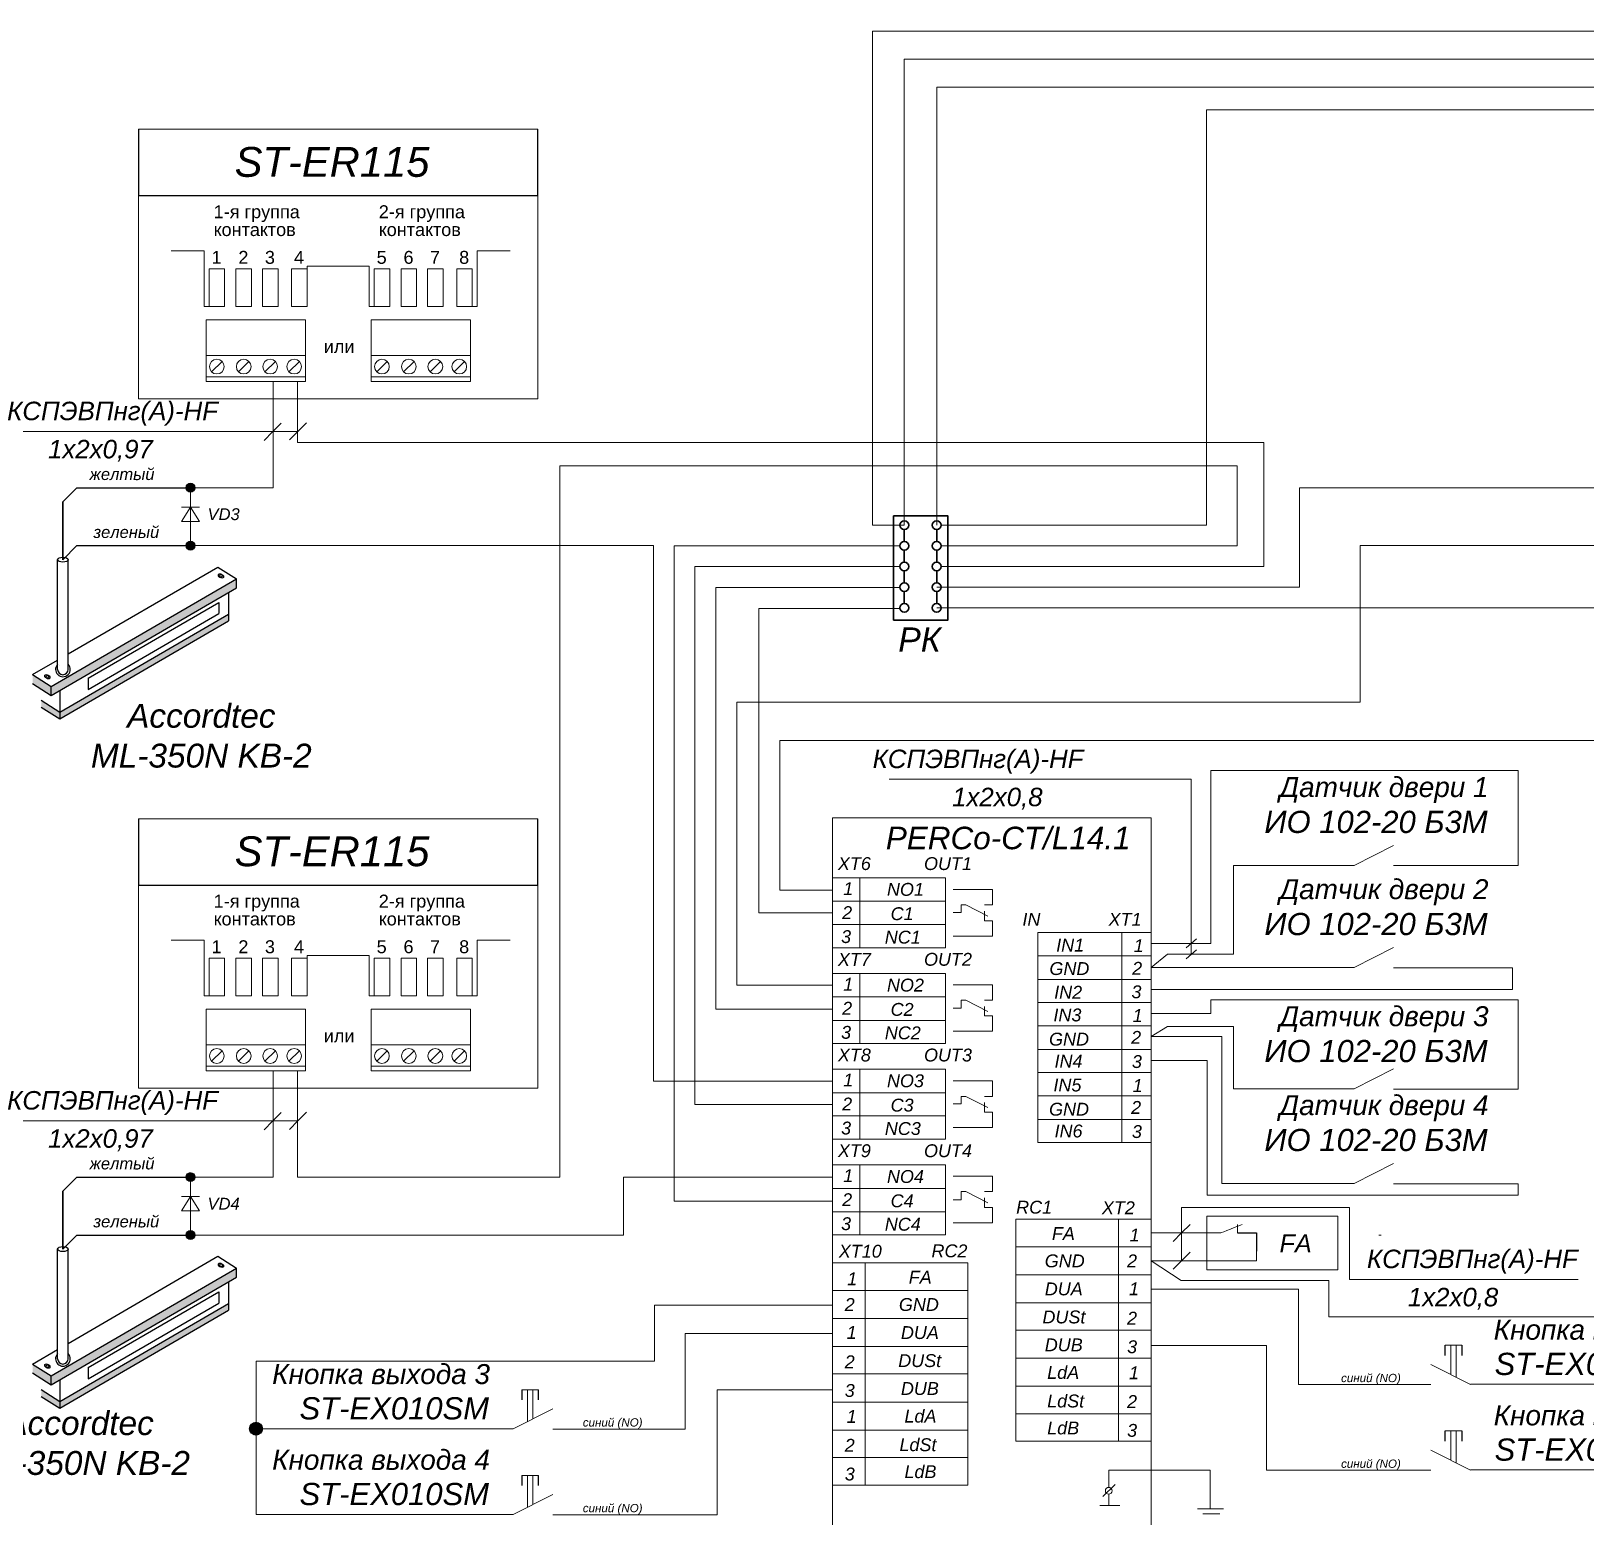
# Model space of a CAD drawing. Header units: millimetres. Extents: x -197802 to 287448, y -91833 to 122858.
# Drawn here: x -43928 to -19259, y 97389 to 120971 of the extents above; entities that cross this region are included whole.
import ezdxf

# ---------------------------------------------------------------- set-up
doc = ezdxf.new("R2010")
doc.units = ezdxf.units.MM
doc.layers.add('СКУД', color=7, linetype='Continuous')
doc.layers.add('Слой 1', color=7, linetype='Continuous')
doc.styles.add('79', font='ariali.ttf', dxfattribs={"height": 1})
doc.styles.get("Standard").update_dxf_attribs({"font": 'arial.ttf'})

msp = doc.modelspace()

# ---------------------------------------------------------------- hatches: boundary and pattern name
at = {"layer": 'СКУД', "lineweight": 18, "true_color": 0x000000}
h = msp.add_hatch(dxfattribs=at)
h.set_pattern_fill('ANGLE', color=18, scale=0.64, angle=-90)
h.set_pattern_definition([(270, (-12541.211, 120491.7003), (4.4704, -8e-16), [3.2512, -1.2192]), (360, (-12541.211, 120491.7003), (1e-15, 4.4704), [3.2512, -1.2192])])
h.paths.add_polyline_path([(-41399, 113654), (-41399, 113724), (-41399, 113794, 0.999967)])
h.paths.add_polyline_path([(-41330, 113724, 0.414214), (-41399, 113794), (-41399, 113724)])
h.paths.add_polyline_path([(-41330, 113724), (-41399, 113724), (-41399, 113654, 0.414233)])
h = msp.add_hatch(dxfattribs=at)
h.set_pattern_fill('ANGLE', color=18, scale=0.64, angle=-90)
h.set_pattern_definition([(270, (-12541.211, 119571.596), (4.4704, -8e-16), [3.2512, -1.2192]), (360, (-12541.211, 119571.596), (1e-15, 4.4704), [3.2512, -1.2192])])
h.paths.add_polyline_path([(-41399, 112734), (-41399, 112804), (-41399, 112874, 0.999967)])
h.paths.add_polyline_path([(-41330, 112804, 0.414214), (-41399, 112874), (-41399, 112804)])
h.paths.add_polyline_path([(-41330, 112804), (-41399, 112804), (-41399, 112734, 0.414233)])
at = {"layer": 'СКУД', "true_color": 0x636466}
h = msp.add_hatch(dxfattribs=at)
h.set_pattern_fill('ANGLE', color=251, scale=0.9216)
h.set_pattern_definition([(0, (-85476.319, 148946.9317), (0, 6.437376), [4.681728, -1.755648]), (90, (-85476.319, 148946.9317), (-6.437376, 4e-16), [4.681728, -1.755648])])
h.paths.add_polyline_path([(-43608, 110428), (-43608, 110570), (-43903, 110757), (-43903, 110615)])
h.paths.add_polyline_path([(-43608, 110570), (-43608, 110428), (-40669, 112137), (-40669, 112279)])
h.paths.add_polyline_path([(-43471, 110164), (-43471, 110054), (-40796, 111609), (-40796, 111719)])
h.paths.add_polyline_path([(-43766, 110351), (-43766, 110241), (-43471, 110054), (-43471, 110164)])
at = {"layer": 'СКУД', "lineweight": 18, "true_color": 0x000000}
h = msp.add_hatch(dxfattribs=at)
h.set_pattern_fill('ANGLE', color=18, scale=0.64, angle=-90)
h.set_pattern_definition([(270, (-12541.211, 109550.945), (4.4704, -8e-16), [3.2512, -1.2192]), (360, (-12541.211, 109550.945), (1e-15, 4.4704), [3.2512, -1.2192])])
h.paths.add_polyline_path([(-41399, 102714), (-41399, 102783), (-41399, 102853, 0.999967)])
h.paths.add_polyline_path([(-41330, 102783, 0.414214), (-41399, 102853), (-41399, 102783)])
h.paths.add_polyline_path([(-41330, 102783), (-41399, 102783), (-41399, 102714, 0.414233)])
h = msp.add_hatch(dxfattribs=at)
h.set_pattern_fill('ANGLE', color=18, scale=0.64, angle=-90)
h.set_pattern_definition([(270, (-12541.211, 108630.8407), (4.4704, -8e-16), [3.2512, -1.2192]), (360, (-12541.211, 108630.8407), (1e-15, 4.4704), [3.2512, -1.2192])])
h.paths.add_polyline_path([(-41399, 101793), (-41399, 101863), (-41399, 101933, 0.999967)])
h.paths.add_polyline_path([(-41330, 101863, 0.414214), (-41399, 101933), (-41399, 101863)])
h.paths.add_polyline_path([(-41330, 101863), (-41399, 101863), (-41399, 101793, 0.414233)])
at = {"layer": 'СКУД', "true_color": 0x636466}
h = msp.add_hatch(dxfattribs=at)
h.set_pattern_fill('ANGLE', color=251, scale=0.9216)
h.set_pattern_definition([(0, (-85476.319, 138006.1764), (0, 6.437376), [4.681728, -1.755648]), (90, (-85476.319, 138006.1764), (-6.437376, 4e-16), [4.681728, -1.755648])])
h.paths.add_polyline_path([(-43608, 99488), (-43608, 99629), (-43903, 99816), (-43903, 99674)])
h.paths.add_polyline_path([(-43608, 99629), (-43608, 99488), (-40669, 101196), (-40669, 101338)])
h.paths.add_polyline_path([(-43471, 99223), (-43471, 99113), (-40796, 100668), (-40796, 100778)])
h.paths.add_polyline_path([(-43766, 99410), (-43766, 99300), (-43471, 99113), (-43471, 99223)])
at = {"layer": 'СКУД', "lineweight": 18, "true_color": 0x000000}
h = msp.add_hatch(dxfattribs=at)
h.set_pattern_fill('ANGLE', color=18, scale=0.924)
h.set_pattern_definition([(0, (63010.127, 140452.9165), (0, 6.45414), [4.69392, -1.76022]), (90, (63010.127, 140452.9165), (-6.45414, 4e-16), [4.69392, -1.76022])])
h.paths.add_polyline_path([(-40258, 98789), (-40359, 98789), (-40460, 98789, 0.999967)])
h.paths.add_polyline_path([(-40359, 98890, 0.414214), (-40460, 98789), (-40359, 98789)])
h.paths.add_polyline_path([(-40359, 98890), (-40359, 98789), (-40258, 98789, 0.414233)])

# ---------------------------------------------------------------- linework, layer by layer
at = {"color": 251, "lineweight": 18, "true_color": 0x636466}
for p, q in [((-25439, 106562), (-25603, 106421)), ((-25439, 106388), (-25603, 106247)), ((-21227, 100113), (-21490, 100113)), ((-36142, 99408), (-35879, 99408)), ((-21227, 98753), (-21490, 98753)), ((-36142, 98048), (-35879, 98048))]:
    msp.add_line(p, q, dxfattribs=at)
for points in [[(-25521, 106318), (-25521, 109096), (-26388, 109096)], [(-23516, 107729), (-24849, 107729), (-24849, 106318), (-25898, 106318), (-26156, 106108)], [(-26620, 106667), (-26620, 103332)], [(-26156, 106108), (-23517, 106108)], [(-23516, 104181), (-24849, 104181), (-24849, 105175), (-25898, 105175), (-26156, 105014)], [(-26156, 105014), (-25036, 105014), (-25036, 102680), (-23517, 102680)], [(-25674, 101896), (-25674, 102300), (-23008, 102300), (-23008, 101159)], [(-26156, 101455), (-25682, 101139), (-23335, 101139), (-23335, 100565), (-17010, 100565), (-17010, 99494), (-19711, 99494)], [(-31213, 100751), (-31687, 100749), (-34034, 100749), (-34034, 99860), (-40359, 99860), (-40359, 98789), (-37658, 98789)], [(-19711, 98134), (-17010, 98134), (-17010, 99494)], [(-37658, 97429), (-40359, 97429), (-40359, 98789)]]:
    msp.add_lwpolyline(points, dxfattribs=at)
at = {"layer": 'СКУД', "color": 7}
for p, q in [((-42225, 119412), (-42225, 118359)), ((-35887, 118359), (-35887, 119412)), ((-42225, 118359), (-35887, 118359)), ((-42225, 108471), (-42225, 107418)), ((-35887, 107418), (-35887, 108471)), ((-42225, 107418), (-35887, 107418))]:
    msp.add_line(p, q, dxfattribs=at)
at = {"layer": 'СКУД', "color": 7, "lineweight": 18}
for p, q in [((-42225, 119412), (-35887, 119412)), ((-42225, 118359), (-42225, 115133)), ((-35887, 115133), (-35887, 118359)), ((-41183, 117484), (-41705, 117484)), ((-41183, 116599), (-41183, 117484)), ((-36849, 116599), (-36849, 117484)), ((-36327, 117484), (-36849, 117484)), ((-40857, 117196), (-41104, 117196)), ((-41104, 117196), (-41104, 116599)), ((-40857, 116599), (-40857, 117196)), ((-40431, 117196), (-40678, 117196)), ((-40678, 117196), (-40678, 116599)), ((-40431, 116599), (-40431, 117196)), ((-40010, 117196), (-40258, 117196)), ((-40258, 117196), (-40258, 116599)), ((-40010, 116599), (-40010, 117196)), ((-39548, 117196), (-39795, 117196)), ((-39795, 117196), (-39795, 116599)), ((-39548, 117196), (-39548, 117240)), ((-39548, 117240), (-38564, 117240)), ((-39548, 116599), (-39548, 117196)), ((-38564, 116599), (-38564, 117240)), ((-38237, 117196), (-38484, 117196)), ((-38484, 117196), (-38484, 116599)), ((-38237, 116599), (-38237, 117196)), ((-37811, 117196), (-38058, 117196)), ((-38058, 117196), (-38058, 116599)), ((-37811, 116599), (-37811, 117196)), ((-37391, 117196), (-37638, 117196)), ((-37638, 117196), (-37638, 116599)), ((-37391, 116599), (-37391, 117196)), ((-36928, 117196), (-37175, 117196)), ((-37175, 117196), (-37175, 116599)), ((-36928, 116599), (-36928, 117196)), ((-41183, 116599), (-41104, 116599)), ((-41104, 116599), (-40857, 116599)), ((-40678, 116599), (-40431, 116599)), ((-40258, 116599), (-40010, 116599)), ((-39795, 116599), (-39548, 116599)), ((-38564, 116599), (-38484, 116599)), ((-38484, 116599), (-38237, 116599)), ((-38058, 116599), (-37811, 116599)), ((-37638, 116599), (-37391, 116599)), ((-37175, 116599), (-36928, 116599)), ((-36928, 116599), (-36849, 116599)), ((-41152, 116388), (-41152, 115410)), ((-39576, 116388), (-41152, 116388)), ((-39576, 115410), (-39576, 116388)), ((-38532, 116388), (-38532, 115410)), ((-36956, 116388), (-38532, 116388)), ((-36956, 115410), (-36956, 116388)), ((-41152, 115823), (-39576, 115823)), ((-40898, 115729), (-41064, 115563)), ((-40471, 115729), (-40637, 115563)), ((-40051, 115729), (-40217, 115563)), ((-39671, 115729), (-39837, 115563)), ((-38532, 115823), (-36956, 115823)), ((-38278, 115729), (-38444, 115563)), ((-37851, 115729), (-38017, 115563)), ((-37431, 115729), (-37597, 115563)), ((-37051, 115729), (-37217, 115563)), ((-39576, 115482), (-41152, 115482)), ((-39576, 115410), (-39576, 115482)), ((-36956, 115482), (-38532, 115482)), ((-36956, 115410), (-36956, 115482)), ((-41152, 115410), (-39576, 115410)), ((-38532, 115410), (-36956, 115410)), ((-42225, 115133), (-35887, 115133)), ((-41399, 113413), (-41399, 113724)), ((-41399, 112814), (-41399, 112804)), ((-42225, 108471), (-35887, 108471)), ((-42225, 107418), (-42225, 104192)), ((-35887, 104192), (-35887, 107418)), ((-41183, 106543), (-41705, 106543)), ((-41183, 105658), (-41183, 106543)), ((-36849, 105658), (-36849, 106543)), ((-36327, 106543), (-36849, 106543)), ((-40857, 106255), (-41104, 106255)), ((-41104, 106255), (-41104, 105658)), ((-40857, 105658), (-40857, 106255)), ((-40431, 106255), (-40678, 106255)), ((-40678, 106255), (-40678, 105658)), ((-40431, 105658), (-40431, 106255)), ((-40010, 106255), (-40258, 106255)), ((-40258, 106255), (-40258, 105658)), ((-40010, 105658), (-40010, 106255)), ((-39548, 106255), (-39795, 106255)), ((-39795, 106255), (-39795, 105658)), ((-39548, 106255), (-39548, 106299)), ((-39548, 106299), (-38564, 106299)), ((-39548, 105658), (-39548, 106255)), ((-38564, 105658), (-38564, 106299)), ((-38237, 106255), (-38484, 106255)), ((-38484, 106255), (-38484, 105658)), ((-38237, 105658), (-38237, 106255)), ((-37811, 106255), (-38058, 106255)), ((-38058, 106255), (-38058, 105658)), ((-37811, 105658), (-37811, 106255)), ((-37391, 106255), (-37638, 106255)), ((-37638, 106255), (-37638, 105658)), ((-37391, 105658), (-37391, 106255)), ((-36928, 106255), (-37175, 106255)), ((-37175, 106255), (-37175, 105658)), ((-36928, 105658), (-36928, 106255)), ((-41183, 105658), (-41104, 105658)), ((-41104, 105658), (-40857, 105658)), ((-40678, 105658), (-40431, 105658)), ((-40258, 105658), (-40010, 105658)), ((-39795, 105658), (-39548, 105658)), ((-38564, 105658), (-38484, 105658)), ((-38484, 105658), (-38237, 105658)), ((-38058, 105658), (-37811, 105658)), ((-37638, 105658), (-37391, 105658)), ((-37175, 105658), (-36928, 105658)), ((-36928, 105658), (-36849, 105658)), ((-41152, 105447), (-41152, 104470)), ((-39576, 105447), (-41152, 105447)), ((-39576, 104470), (-39576, 105447)), ((-38532, 105447), (-38532, 104470)), ((-36956, 105447), (-38532, 105447)), ((-36956, 104470), (-36956, 105447)), ((-41152, 104882), (-39576, 104882)), ((-38532, 104882), (-36956, 104882)), ((-40898, 104788), (-41064, 104622)), ((-40471, 104788), (-40637, 104622)), ((-40051, 104788), (-40217, 104622)), ((-39671, 104788), (-39837, 104622)), ((-38278, 104788), (-38444, 104622)), ((-37851, 104788), (-38017, 104622)), ((-37431, 104788), (-37597, 104622)), ((-37051, 104788), (-37217, 104622)), ((-39576, 104542), (-41152, 104542)), ((-41152, 104470), (-39576, 104470)), ((-39576, 104470), (-39576, 104542)), ((-36956, 104542), (-38532, 104542)), ((-38532, 104470), (-36956, 104470)), ((-36956, 104470), (-36956, 104542)), ((-42225, 104192), (-35887, 104192)), ((-41399, 102472), (-41399, 102783)), ((-25924, 101896), (-25423, 101896)), ((-25423, 101896), (-25052, 101897)), ((-41399, 101873), (-41399, 101863)), ((-25752, 101455), (-24484, 101455)), ((-24484, 101476), (-24484, 101609)), ((-24484, 101455), (-24484, 101476))]:
    msp.add_line(p, q, dxfattribs=at)
at = {"layer": 'СКУД', "color": 18, "lineweight": 18, "true_color": 0x000000}
for p, q in [((-39961, 114747), (-40097, 114611)), ((-39557, 114752), (-39693, 114617)), ((-40905, 114617), (-44528, 114617)), ((-40905, 114617), (-43731, 114617)), ((-40905, 114617), (-39693, 114617)), ((-40097, 114611), (-40232, 114475)), ((-39693, 114617), (-39829, 114481)), ((-41399, 112888), (-41399, 112804)), ((-30313, 109096), (-27257, 109096)), ((-30045, 109096), (-26989, 109096)), ((-26388, 109096), (-26989, 109096)), ((-26686, 109096), (-26499, 109096)), ((-40905, 103676), (-44528, 103676)), ((-40905, 103676), (-43731, 103676)), ((-40905, 103676), (-39693, 103676)), ((-40097, 103670), (-40232, 103534)), ((-39961, 103806), (-40097, 103670)), ((-39693, 103676), (-39829, 103540)), ((-39557, 103812), (-39693, 103676)), ((-41399, 101947), (-41399, 101863)), ((-25674, 101896), (-25809, 101760)), ((-25538, 102032), (-25674, 101896)), ((-25674, 101896), (-25674, 101455)), ((-25674, 101455), (-25809, 101320)), ((-25538, 101591), (-25674, 101455)), ((-23008, 101159), (-19380, 101159))]:
    msp.add_line(p, q, dxfattribs=at)
at = {"layer": 'СКУД', "color": 30, "true_color": 0xf8991e}
for p, q in [((-43423, 113501), (-43200, 113724)), ((-43200, 113724), (-41399, 113724)), ((-43423, 102560), (-43200, 102784)), ((-43200, 102784), (-41399, 102784))]:
    msp.add_line(p, q, dxfattribs=at)
at = {"layer": 'СКУД', "color": 1, "lineweight": 18}
for p, q in [((-41976, 113724), (-41642, 113724)), ((-41399, 113724), (-40087, 113724)), ((-29559, 112146), (-28818, 112146)), ((-29559, 111817), (-28818, 111817)), ((-41976, 102783), (-41642, 102783)), ((-41399, 102784), (-40087, 102784)), ((-39674, 102783), (-39531, 102783)), ((-39459, 102783), (-35536, 102783))]:
    msp.add_line(p, q, dxfattribs=at)
at = {"layer": 'СКУД', "color": 3}
for p, q in [((-43423, 112581), (-43200, 112804)), ((-43200, 112804), (-41399, 112804)), ((-43423, 101640), (-43200, 101863)), ((-43200, 101863), (-41399, 101863))]:
    msp.add_line(p, q, dxfattribs=at)
at = {"layer": 'СКУД', "color": 5, "lineweight": 18}
for p, q in [((-41399, 112804), (-40507, 112804)), ((-34860, 112804), (-34824, 112804)), ((-34053, 112804), (-34824, 112804)), ((-22509, 112804), (-22545, 112804)), ((-34529, 102783), (-34529, 101863)), ((-33897, 102783), (-34529, 102783)), ((-31213, 102783), (-33897, 102783)), ((-41399, 101863), (-40507, 101863)), ((-34860, 101863), (-34824, 101863)), ((-34529, 101863), (-34824, 101863)), ((-22509, 101863), (-22545, 101863))]:
    msp.add_line(p, q, dxfattribs=at)
at = {"layer": 'СКУД', "color": 18, "true_color": 0x000000}
for p, q in [((-43507, 110840), (-43507, 112581)), ((-43339, 110840), (-43339, 112581)), ((-43608, 110570), (-40669, 112279)), ((-43339, 111085), (-40964, 112465)), ((-40964, 112465), (-40669, 112279)), ((-40669, 112137), (-40669, 112279)), ((-43608, 110428), (-40669, 112137)), ((-43020, 110699), (-40951, 111902)), ((-40951, 111902), (-40951, 111725)), ((-43471, 110164), (-40796, 111719)), ((-43471, 110054), (-40796, 111609)), ((-43020, 110523), (-40951, 111725)), ((-40796, 111719), (-40796, 111609)), ((-43903, 110757), (-43507, 110987)), ((-43903, 110757), (-43608, 110570)), ((-43903, 110615), (-43608, 110428)), ((-43608, 110428), (-43608, 110570)), ((-43020, 110699), (-43020, 110523)), ((-43766, 110351), (-43471, 110164)), ((-43471, 110508), (-43471, 110164)), ((-43766, 110241), (-43471, 110054)), ((-43471, 110164), (-43471, 110054)), ((-43507, 99899), (-43507, 101640)), ((-43339, 99899), (-43339, 101640)), ((-43339, 100144), (-40964, 101525)), ((-40964, 101525), (-40669, 101338)), ((-43608, 99629), (-40669, 101338)), ((-43608, 99488), (-40669, 101196)), ((-40669, 101196), (-40669, 101338)), ((-43020, 99759), (-40951, 100961)), ((-40951, 100961), (-40951, 100784)), ((-43471, 99223), (-40796, 100778)), ((-43471, 99113), (-40796, 100668)), ((-43020, 99582), (-40951, 100784)), ((-40796, 100778), (-40796, 100668)), ((-43903, 99816), (-43507, 100047)), ((-43903, 99816), (-43608, 99629)), ((-43903, 99674), (-43608, 99488)), ((-43020, 99759), (-43020, 99582)), ((-43608, 99488), (-43608, 99629)), ((-43471, 99567), (-43471, 99223)), ((-43766, 99410), (-43471, 99223)), ((-43766, 99300), (-43471, 99113)), ((-43471, 99223), (-43471, 99113))]:
    msp.add_line(p, q, dxfattribs=at)
at = {"layer": 'СКУД', "color": 7, "lineweight": 15}
for p, q in [((-26156, 101896), (-25756, 101896)), ((-25756, 101896), (-25052, 101896))]:
    msp.add_line(p, q, dxfattribs=at)
at = {"layer": 'СКУД', "color": 241, "lineweight": 18, "true_color": 0xf7abae}
for points in [[(-30073, 113130), (-30576, 113130), (-30576, 120971), (-5721, 120971), (-5721, 102782)], [(-30073, 113130), (-30073, 120526), (-7718, 120526), (-7718, 96474), (-19912, 96474), (-19911, 94724)], [(-31213, 102402), (-33723, 102402), (-33723, 112802), (-30142, 112802)], [(-31213, 103935), (-33397, 103935), (-33397, 112474), (-30142, 112474)], [(-31213, 105447), (-33061, 105447), (-33061, 112142), (-30142, 112142)], [(-31213, 106978), (-32380, 106978), (-32380, 111808), (-30142, 111808)]]:
    msp.add_lwpolyline(points, dxfattribs=at)
at = {"layer": 'СКУД', "color": 1, "lineweight": 18}
for points in [[(-19613, 94061), (-19613, 95828), (-7040, 95828), (-7040, 120083), (-29559, 120083), (-29559, 113130)], [(-29489, 113130), (-25276, 113130), (-25276, 119719), (-6384, 119719), (-6384, 102484)], [(-39700, 114443), (-39700, 115410)], [(-39700, 114443), (-24369, 114443), (-24369, 112474), (-29489, 112474)], [(-35536, 102783), (-35536, 104615), (-35536, 114073), (-24790, 114073), (-24790, 112802), (-29489, 112803)], [(-17323, 113724), (-23801, 113724), (-23801, 112146), (-28818, 112146)], [(-17320, 102783), (-17320, 111817), (-28818, 111817)], [(-38946, 102783), (-39700, 102784), (-39700, 104470)], [(-39531, 102783), (-39459, 102783)]]:
    msp.add_lwpolyline(points, dxfattribs=at)
at = {"layer": 'СКУД', "color": 9, "lineweight": 18, "true_color": 0xd19cc7}
for points in [[(-40087, 115410), (-40087, 113724)], [(-40087, 104470), (-40087, 102784)]]:
    msp.add_lwpolyline(points, dxfattribs=at)
at = {"layer": 'СКУД', "color": 18, "lineweight": 30, "true_color": 0x000000}
for points in [[(-43423, 112581), (-43423, 113501)], [(-43423, 101640), (-43423, 102560)]]:
    msp.add_lwpolyline(points, dxfattribs=at)
at = {"layer": 'СКУД', "color": 7, "lineweight": 18}
for points in [[(-41399, 113714), (-41399, 112888)], [(-41399, 113301), (-41399, 113586)], [(-41399, 113413), (-41542, 113189)], [(-41542, 113413), (-41257, 113413)], [(-41257, 113189), (-41399, 113413)], [(-41399, 113301), (-41399, 113015)], [(-41542, 113189), (-41257, 113189)], [(-41399, 102773), (-41399, 101947)], [(-41399, 102360), (-41399, 102646)], [(-41399, 102472), (-41542, 102248)], [(-41542, 102472), (-41257, 102472)], [(-41257, 102248), (-41399, 102472)], [(-41542, 102248), (-41257, 102248)], [(-41399, 102360), (-41399, 102075)], [(-26675, 102114), (-26675, 101678)], [(-28304, 101678), (-26156, 101678)], [(-26675, 101678), (-26675, 101233)], [(-30694, 101421), (-30694, 100985)], [(-26156, 101455), (-25752, 101455)], [(-26675, 101233), (-26675, 100788)], [(-29065, 100985), (-31213, 100985)], [(-30694, 100985), (-30694, 100540)], [(-26675, 100788), (-26675, 100352)], [(-30694, 100540), (-30694, 100095)], [(-26675, 100352), (-26675, 99907)], [(-30694, 100095), (-30694, 99658)], [(-26675, 99907), (-26675, 99462)], [(-30694, 99658), (-30694, 99213)], [(-26675, 99462), (-26675, 99025)], [(-30694, 99213), (-30694, 98768)], [(-26675, 99025), (-26675, 98589)], [(-30694, 98768), (-30694, 98332)], [(-30694, 98332), (-30694, 97895)]]:
    msp.add_lwpolyline(points, dxfattribs=at)
at = {"layer": 'СКУД', "color": 7, "lineweight": 35}
msp.add_lwpolyline([(-30243, 113277), (-29381, 113277), (-29381, 111622), (-30243, 111622)], close=True, dxfattribs=at)
for points in [[(-30073, 113061), (-30073, 112872)], [(-29559, 113061), (-29559, 112872)], [(-30073, 112732), (-30073, 112544)], [(-29559, 112732), (-29559, 112544)], [(-30073, 112404), (-30073, 112215)], [(-29559, 112404), (-29559, 112215)], [(-30073, 112076), (-30073, 111887)], [(-29559, 112076), (-29559, 111887)]]:
    msp.add_lwpolyline(points, dxfattribs=at)
at = {"layer": 'СКУД', "color": 5, "lineweight": 18, "true_color": 0x0000ff}
for points in [[(-40507, 112804), (-34824, 112804)], [(-31213, 104304), (-34053, 104304), (-34053, 112804)], [(-31213, 105826), (-32728, 105826), (-32728, 110318), (-26156, 110318), (-23472, 110318), (-22840, 110318), (-22840, 112804), (-22545, 112804), (-12352, 112804)], [(-17755, 101863), (-17755, 109712), (-32050, 109712), (-32050, 107337), (-31213, 107337)], [(-40507, 101863), (-34824, 101863)]]:
    msp.add_lwpolyline(points, dxfattribs=at)
at = {"layer": 'СКУД', "color": 18, "true_color": 0x000000}
for points in [[(-40796, 112063), (-40796, 111719)], [(-40796, 101122), (-40796, 100778)]]:
    msp.add_lwpolyline(points, dxfattribs=at)
at = {"layer": 'СКУД', "color": 3, "lineweight": 18}
for points in [[(-26156, 106492), (-25207, 106492), (-25207, 109233), (-20335, 109233), (-20335, 107726), (-21707, 107726)], [(-26156, 105760), (-20422, 105760), (-20422, 106105), (-21707, 106105)], [(-26156, 105378), (-25207, 105378), (-25207, 105596), (-20335, 105596), (-20335, 104179), (-21707, 104179)], [(-26156, 104633), (-25268, 104633), (-25268, 102495), (-20335, 102495), (-20335, 102677), (-21707, 102677)]]:
    msp.add_lwpolyline(points, dxfattribs=at)
at = {"layer": 'СКУД', "color": 18, "lineweight": 18, "true_color": 0x000000}
for points in [[(-22309, 108047), (-22938, 107729)], [(-22938, 107729), (-23516, 107729)], [(-21707, 107726), (-22309, 107726)], [(-22309, 106426), (-22938, 106108)], [(-22938, 106108), (-23517, 106108)], [(-21707, 106105), (-22309, 106105)], [(-22309, 104500), (-22938, 104181)], [(-22938, 104181), (-23516, 104181)], [(-21707, 104179), (-22309, 104179)], [(-22309, 102999), (-22938, 102680)], [(-22938, 102680), (-23517, 102680)], [(-21707, 102677), (-22309, 102677)], [(-21402, 99651), (-21402, 100113)], [(-21315, 99603), (-21315, 100113)], [(-21721, 99810), (-21092, 99491)], [(-21721, 99489), (-22323, 99489)], [(-21092, 99494), (-19711, 99494)], [(-36054, 98898), (-36054, 99408)], [(-35967, 98946), (-35967, 99408)], [(-35648, 99105), (-36277, 98786)], [(-36277, 98789), (-37658, 98789)], [(-35648, 98784), (-35046, 98784)], [(-21402, 98291), (-21402, 98753)], [(-21315, 98243), (-21315, 98753)], [(-21721, 98450), (-21092, 98131)], [(-36054, 97538), (-36054, 98048)], [(-35967, 97586), (-35967, 98048)], [(-21721, 98129), (-22323, 98129)], [(-21092, 98134), (-19711, 98134)], [(-35648, 97745), (-36277, 97427)], [(-36277, 97429), (-37658, 97429)], [(-35648, 97424), (-35046, 97424)]]:
    msp.add_lwpolyline(points, dxfattribs=at)
at = {"layer": 'СКУД', "color": 5, "lineweight": 18}
for points in [[(-26156, 101005), (-23817, 101005), (-23817, 99489), (-22323, 99489)], [(-31213, 100301), (-33552, 100301), (-33552, 98784), (-35046, 98784)], [(-26156, 100111), (-24328, 100111), (-24328, 98129), (-22323, 98129)], [(-31213, 99406), (-33041, 99406), (-33041, 97424), (-35046, 97424)]]:
    msp.add_lwpolyline(points, dxfattribs=at)
at = {"layer": 'СКУД', "color": 18, "lineweight": 25, "true_color": 0x000000}
for points in [[(-21490, 99951), (-21490, 100113)], [(-21227, 100113), (-21227, 99951)], [(-36142, 99408), (-36142, 99246)], [(-35879, 99246), (-35879, 99408)], [(-21490, 98591), (-21490, 98753)], [(-21227, 98753), (-21227, 98591)], [(-36142, 98048), (-36142, 97886)], [(-35879, 97886), (-35879, 98048)]]:
    msp.add_lwpolyline(points, dxfattribs=at)
at = {"layer": 'СКУД', "color": 7, "lineweight": 18}
for centre, radius in [((-40981, 115646), 117), ((-40554, 115646), 117), ((-40134, 115646), 117), ((-39754, 115646), 117), ((-38361, 115646), 117), ((-37934, 115646), 117), ((-37514, 115646), 117), ((-37134, 115646), 117), ((-41399, 113724), 40.5), ((-41399, 113724), 40.5), ((-41399, 112804), 40.5), ((-41399, 112804), 40.5), ((-40981, 104705), 117), ((-40554, 104705), 117), ((-40134, 104705), 117), ((-39754, 104705), 117), ((-38361, 104705), 117), ((-37934, 104705), 117), ((-37514, 104705), 117), ((-37134, 104705), 117), ((-41399, 102783), 40.5), ((-41399, 102783), 40.5), ((-41399, 101863), 40.5), ((-41399, 101863), 40.5)]:
    msp.add_circle(centre, radius, dxfattribs=at)
at = {"layer": 'СКУД', "color": 18, "true_color": 0x000000}
for centre, radius in [((-41399, 113724), 69.7), ((-41399, 112804), 69.7), ((-41399, 102783), 69.7), ((-41399, 101863), 69.7), ((-40359, 98789), 101)]:
    msp.add_circle(centre, radius, dxfattribs=at)
at = {"layer": 'СКУД', "color": 7, "lineweight": 35}
for centre in [(-30073, 113130), (-29559, 113130), (-30073, 112802), (-29559, 112802), (-30073, 112474), (-29559, 112474), (-30073, 112146), (-29559, 112146), (-30073, 111817), (-29559, 111817)]:
    msp.add_circle(centre, 69.7, dxfattribs=at)
at = {"layer": 'СКУД', "color": 18, "true_color": 0x000000}
for centre in [(-43423, 110840), (-43423, 99899)]:
    msp.add_arc(centre, 117, 135.5847, 44.4153, dxfattribs=at)
for centre, major_axis, ratio in [((-43423, 112581), (83.8, 0), 0.470235), ((-40915, 112324), (38, -24), 0.646501), ((-40915, 112324), (-19, 12), 1), ((-43670, 110723), (38, -24), 0.646501), ((-43670, 110723), (-19, 12), 1), ((-43423, 101640), (83.8, 0), 0.470235), ((-40915, 101383), (38, -24), 0.646501), ((-40915, 101383), (-19, 12), 1), ((-43670, 99782), (38, -24), 0.646501), ((-43670, 99782), (-19, 12), 1)]:
    msp.add_ellipse(centre, major_axis=major_axis, ratio=ratio, dxfattribs=at)
for centre, start_param, end_param in [((-43423, 110840), 3.141593, 6.283185), ((-43423, 110840), 8.473177, 8.485722), ((-43423, 99899), 8.473177, 8.485722), ((-43423, 99899), 3.141593, 6.283185)]:
    msp.add_ellipse(centre, major_axis=(83.8, 0), ratio=1, start_param=start_param, end_param=end_param, dxfattribs=at)
at = {"layer": 'СКУД', "color": 7, "lineweight": 25}
for points in [[(-24788, 101897), (-24788, 101897), (-24484, 101897), (-24484, 101897)], [(-24484, 101897), (-24484, 101847), (-24484, 101691), (-24484, 101609)]]:
    msp.add_open_spline(points, degree=3, dxfattribs=at)
at = {"layer": 'Слой 1', "color": 7, "lineweight": 9}
for p, q in [((-31213, 108484), (-31213, 95105)), ((-26156, 108484), (-31213, 108484)), ((-26156, 95105), (-26156, 108484)), ((-29420, 107533), (-31213, 107533)), ((-30778, 107533), (-30778, 107160)), ((-29420, 107160), (-29420, 107533)), ((-28674, 107346), (-29298, 107346)), ((-28674, 107102), (-28674, 107346)), ((-31213, 107160), (-29420, 107160)), ((-30778, 107160), (-30778, 106794)), ((-29420, 106794), (-29420, 107160)), ((-29169, 107102), (-29169, 106981)), ((-29097, 107102), (-29169, 107102)), ((-29097, 107102), (-29169, 107102)), ((-28746, 106923), (-29097, 107102)), ((-28803, 107102), (-28674, 107102)), ((-28803, 107102), (-28674, 107102)), ((-29169, 106981), (-29298, 106981)), ((-28803, 106851), (-28803, 107002)), ((-28803, 106851), (-28674, 106851)), ((-28803, 106851), (-28674, 106851)), ((-28674, 106851), (-28674, 106608)), ((-31213, 106794), (-29420, 106794)), ((-30778, 106794), (-30778, 106421)), ((-29420, 106421), (-29420, 106794)), ((-28674, 106608), (-29298, 106608)), ((-27956, 106667), (-26156, 106667)), ((-27956, 106294), (-27956, 106667)), ((-29420, 106421), (-31213, 106421)), ((-27956, 106294), (-26156, 106294)), ((-27956, 105921), (-27956, 106294)), ((-31213, 106014), (-29420, 106014)), ((-30778, 106014), (-30778, 105641)), ((-29420, 105641), (-29420, 106014)), ((-28674, 105835), (-29298, 105835)), ((-28674, 105591), (-28674, 105835)), ((-26156, 105921), (-27956, 105921)), ((-27956, 105556), (-27956, 105921)), ((-31213, 105641), (-29420, 105641)), ((-30778, 105641), (-30778, 105268)), ((-29420, 105268), (-29420, 105641)), ((-29169, 105591), (-29169, 105462)), ((-29097, 105591), (-29169, 105591)), ((-29097, 105591), (-29169, 105591)), ((-28746, 105412), (-29097, 105591)), ((-28803, 105591), (-28674, 105591)), ((-28803, 105591), (-28674, 105591)), ((-29169, 105462), (-29298, 105462)), ((-28803, 105340), (-28803, 105491)), ((-28803, 105340), (-28674, 105340)), ((-28803, 105340), (-28674, 105340)), ((-28674, 105340), (-28674, 105096)), ((-26156, 105556), (-27956, 105556)), ((-27956, 105183), (-27956, 105556)), ((-29420, 105268), (-31213, 105268)), ((-30778, 105268), (-30778, 104902)), ((-29420, 104902), (-29420, 105268)), ((-28674, 105096), (-29298, 105096)), ((-27956, 105183), (-26156, 105183)), ((-27956, 104810), (-27956, 105183)), ((-31213, 104902), (-29420, 104902)), ((-26156, 104810), (-27956, 104810)), ((-27956, 104444), (-27956, 104810)), ((-29420, 104495), (-31213, 104495)), ((-30778, 104495), (-30778, 104122)), ((-29420, 104122), (-29420, 104495)), ((-27956, 104071), (-27956, 104444)), ((-27956, 104444), (-26156, 104444)), ((-31213, 104122), (-29420, 104122)), ((-30778, 104122), (-30778, 103756)), ((-29420, 103756), (-29420, 104122)), ((-28674, 104308), (-29298, 104308)), ((-28674, 104064), (-28674, 104308)), ((-29169, 103943), (-29298, 103943)), ((-29169, 104064), (-29169, 103943)), ((-29097, 104064), (-29169, 104064)), ((-29097, 104064), (-29169, 104064)), ((-28746, 103885), (-29097, 104064)), ((-28803, 104064), (-28674, 104064)), ((-28803, 104064), (-28674, 104064)), ((-28803, 103813), (-28803, 103964)), ((-27956, 104071), (-26156, 104071)), ((-27956, 103698), (-27956, 104071)), ((-31213, 103756), (-29420, 103756)), ((-30778, 103756), (-30778, 103383)), ((-29420, 103383), (-29420, 103756)), ((-28803, 103813), (-28674, 103813)), ((-28803, 103813), (-28674, 103813)), ((-28674, 103813), (-28674, 103570)), ((-26156, 103698), (-27956, 103698)), ((-27956, 103332), (-27956, 103698)), ((-29420, 103383), (-31213, 103383)), ((-28674, 103570), (-29298, 103570)), ((-27956, 103332), (-26156, 103332)), ((-31213, 102976), (-29420, 102976)), ((-30778, 102976), (-30778, 102603)), ((-29420, 102603), (-29420, 102976)), ((-28674, 102797), (-29298, 102797)), ((-28674, 102553), (-28674, 102797)), ((-31213, 102603), (-29420, 102603)), ((-30778, 102603), (-30778, 102230)), ((-29420, 102230), (-29420, 102603)), ((-29169, 102424), (-29298, 102424)), ((-29169, 102553), (-29169, 102424)), ((-29097, 102553), (-29169, 102553)), ((-29097, 102553), (-29169, 102553)), ((-28746, 102374), (-29097, 102553)), ((-28803, 102553), (-28674, 102553)), ((-28803, 102553), (-28674, 102553)), ((-28803, 102302), (-28803, 102453)), ((-29420, 102230), (-31213, 102230)), ((-30778, 102230), (-30778, 101864)), ((-29420, 101864), (-29420, 102230)), ((-28803, 102302), (-28674, 102302)), ((-28803, 102302), (-28674, 102302)), ((-28674, 102302), (-28674, 102058)), ((-28674, 102058), (-29298, 102058)), ((-31213, 101864), (-29420, 101864)), ((-25222, 98131), (-26830, 98131)), ((-26830, 97858), (-26830, 98131)), ((-25222, 97512), (-25222, 98131)), ((-26728, 97906), (-26924, 97712)), ((-26830, 97751), (-26830, 97573)), ((-26656, 97573), (-26971, 97573)), ((-25006, 97516), (-25421, 97516)), ((-25066, 97436), (-25336, 97436))]:
    msp.add_line(p, q, dxfattribs=at)
for points in [[(-26156, 102114), (-28304, 102114)], [(-28304, 101678), (-28304, 102114)], [(-28304, 101233), (-28304, 101678)], [(-31213, 101421), (-29065, 101421)], [(-29065, 100985), (-29065, 101421)], [(-28304, 100788), (-28304, 101233)], [(-28304, 101233), (-26156, 101233)], [(-29065, 100540), (-29065, 100985)], [(-26156, 100788), (-28304, 100788)], [(-28304, 100352), (-28304, 100788)], [(-29065, 100540), (-31213, 100540)], [(-29065, 100095), (-29065, 100540)], [(-26156, 100352), (-28304, 100352)], [(-28304, 99907), (-28304, 100352)], [(-31213, 100095), (-29065, 100095)], [(-29065, 99658), (-29065, 100095)], [(-28304, 99462), (-28304, 99907)], [(-28304, 99907), (-26156, 99907)], [(-31213, 99658), (-29065, 99658)], [(-29065, 99213), (-29065, 99658)], [(-26156, 99462), (-28304, 99462)], [(-28304, 99025), (-28304, 99462)], [(-29065, 99213), (-31213, 99213)], [(-29065, 98768), (-29065, 99213)], [(-28304, 98589), (-28304, 99025)], [(-28304, 99025), (-26156, 99025)], [(-31213, 98768), (-29065, 98768)], [(-29065, 98332), (-29065, 98768)], [(-26156, 98589), (-28304, 98589)], [(-29065, 98332), (-31213, 98332)], [(-29065, 97895), (-29065, 98332)], [(-31213, 97895), (-29065, 97895)]]:
    msp.add_lwpolyline(points, dxfattribs=at)
for points in [[(-25271, 102164), (-25271, 102164), (-25271, 101313), (-25271, 101313)], [(-25271, 102164), (-25271, 102164), (-23192, 102164), (-23192, 102164)], [(-23193, 101313), (-23193, 101313), (-23193, 102164), (-23193, 102164)], [(-24714, 102032), (-24753, 102016), (-25052, 101897), (-25052, 101897)], [(-24788, 101897), (-24788, 101897), (-24788, 102032), (-24788, 102032)], [(-25271, 101313), (-25271, 101313), (-23192, 101313), (-23192, 101313)]]:
    msp.add_open_spline(points, degree=3, dxfattribs=at)
msp.add_open_spline([(-26777, 97805), (-26777, 97775), (-26801, 97751), (-26830, 97751), (-26860, 97751), (-26883, 97775), (-26883, 97805), (-26883, 97834), (-26860, 97858), (-26830, 97858), (-26801, 97858), (-26777, 97834), (-26777, 97805)], degree=3, knots=[0, 0, 0, 0, 1, 1, 1, 2, 2, 2, 3, 3, 3, 4, 4, 4, 4], dxfattribs=at)

# ---------------------------------------------------------------- texts
at = {"layer": 'СКУД', "color": 7}
for s, height, p in [('1-я группа', 205.2, (-41031, 118001)), ('2-я группа', 205.2, (-38411, 118001)), ('контактов', 205.2, (-41031, 117718)), ('контактов', 205.2, (-38411, 117718)), ('1', 205, (-41065, 117277)), ('2', 205, (-40639, 117277)), ('3', 205, (-40218, 117277)), ('4', 205, (-39756, 117277)), ('5', 205, (-38445, 117277)), ('6', 205, (-38019, 117277)), ('7', 205, (-37598, 117277)), ('8', 205, (-37136, 117277)), ('или', 205.2, (-39284, 115863)), ('1-я группа', 205.2, (-41031, 107060)), ('2-я группа', 205.2, (-38411, 107060)), ('контактов', 205.2, (-41031, 106777)), ('контактов', 205.2, (-38411, 106777)), ('1', 205, (-41065, 106336)), ('2', 205, (-40639, 106336)), ('3', 205, (-40218, 106336)), ('4', 205, (-39756, 106336)), ('5', 205, (-38445, 106336)), ('6', 205, (-38019, 106336)), ('7', 205, (-37598, 106336)), ('8', 205, (-37136, 106336)), ('или', 205.2, (-39284, 104922))]:
    msp.add_text(s, height=height, dxfattribs=at).set_placement(p)
at = {"layer": 'СКУД', "color": 7, "style": '79'}
msp.add_text('FA', height=286.7, dxfattribs=at).set_placement((-24120, 101587))
at = {"layer": 'СКУД', "color": 7}
for s, insert, char_height, attachment_point in [('{\\fArial|b0|i1|c204|p34;ST-ER115}', (-40698, 118651), 473.94, 7), ('{\\fArial|b0|i1|c204|p34;КСПЭВПнг(А)-HF}', (-44308, 114707), 293.39, 7), ('{\\fArial|b0|i1|c204|p34;1х2х0,97}', (-43659, 114135), 293.39, 7), ('{\\fArial|b0|i1|c204|p34;желтый}', (-43001, 113843), 187.77, 7), ('{\\fArial|b0|i1|c204|p34;VD3}', (-41128, 113207), 187.77, 7), ('{\\fArial|b0|i1|c204|p34;зеленый}', (-42939, 112923), 187.77, 7), ('{\\fArial|b0|i1|c204|p34;РК}', (-30169, 111122), 383.89, 7), ('{\\fArial|b0|i1|c204|p34;Accordtec\\PML-350N KB-2}', (-41227, 109785), 379.15, 5), ('{\\fArial|b0|i1|c204|p34;КСПЭВПнг(А)-HF}', (-27230, 109185), 293.39, 9), ('{\\fArial|b0|i1|c204|p34;Датчик двери 1}', (-24120, 108719), 316.87, 7), ('{\\fArial|b0|i1|c204|p34;1х2х0,8}', (-27879, 108614), 293.39, 9), ('{\\fArial|b0|i1|c204|p34;ИО 102-20 Б3М}', (-24360, 108239), 352.07, 7), ('{\\fArial|b0|i1|c204|p34;PERCo-CT/L14.1}', (-30366, 107981), 357.29, 7), ('{\\fArial|b0|i1|c204|p34;ST-ER115}', (-40698, 107710), 473.94, 7), ('\\fArial|b0|i1|c0|p34;\\W1;XT6', (-31127, 107653), 204.17, 7), ('\\fArial|b0|i1|c0|p34;\\W1;OUT1', (-29760, 107653), 204.17, 7), ('\\fArial|b0|i1|c0|p34;\\W1;1', (-31042, 107259), 204.17, 7), ('\\fArial|b0|i1|c0|p34;\\W1;NO1', (-30348, 107244), 204.17, 7), ('{\\fArial|b0|i1|c204|p34;Датчик двери 2}', (-24120, 107098), 316.87, 7), ('\\fArial|b0|i1|c0|p34;\\W1;2', (-31059, 106878), 204.17, 7), ('\\fArial|b0|i1|c0|p34;\\W1;С1', (-30290, 106858), 204.17, 7), ('\\fArial|b0|i1|c0|p34;\\W1;IN', (-28199, 106771), 204.17, 7), ('\\fArial|b0|i1|c0|p34;\\W1;XT1', (-26832, 106771), 204.17, 7), ('{\\fArial|b0|i1|c204|p34;ИО 102-20 Б3М}', (-24360, 106618), 352.07, 7), ('\\fArial|b0|i1|c0|p34;\\W1;3', (-31076, 106494), 204.17, 7), ('\\fArial|b0|i1|c0|p34;\\W1;NС1', (-30382, 106486), 204.17, 7), ('{\\fArial|b0|i1|c204|p34;XT7}', (-31127, 106134), 204.17, 7), ('{\\fArial|b0|i1|c204|p34;OUT2}', (-29760, 106134), 204.17, 7), ('\\fArial|b0|i1|c0|p34;\\W1;IN1', (-27663, 106362), 204.17, 7), ('\\fArial|b0|i1|c0|p34;\\W1;1', (-26433, 106354), 204.17, 7), ('\\fArial|b0|i1|c0|p34;\\W1;GND', (-27770, 105987), 204.17, 7), ('\\fArial|b0|i1|c0|p34;\\W1;2', (-26458, 105994), 204.17, 7), ('\\fArial|b0|i1|c0|p34;\\W1;1', (-31042, 105741), 204.17, 7), ('{\\fArial|b0|i1|c204|p34;NO2}', (-30348, 105725), 204.17, 7), ('\\fArial|b0|i1|c0|p34;\\W1;IN2', (-27695, 105614), 204.17, 7), ('\\fArial|b0|i1|c0|p34;\\W1;3', (-26469, 105618), 204.17, 7), ('\\fArial|b0|i1|c0|p34;\\W1;2', (-31059, 105360), 204.17, 7), ('{\\fArial|b0|i1|c204|p34;С2}', (-30290, 105339), 204.17, 7), ('\\fArial|b0|i1|c0|p34;\\W1;IN3', (-27707, 105251), 204.17, 7), ('\\fArial|b0|i1|c0|p34;\\W1;1', (-26450, 105245), 204.17, 7), ('{\\fArial|b0|i1|c204|p34;Датчик двери 3}', (-24120, 105082), 316.87, 7), ('\\fArial|b0|i1|c0|p34;\\W1;3', (-31076, 104975), 204.17, 7), ('{\\fArial|b0|i1|c204|p34;NС2}', (-30382, 104967), 204.17, 7), ('\\fArial|b0|i1|c0|p34;\\W1;2', (-26474, 104898), 204.17, 7), ('\\fArial|b0|i1|c0|p34;\\W1;GND', (-27776, 104867), 204.17, 7), ('{\\fArial|b0|i1|c204|p34;ИО 102-20 Б3М}', (-24360, 104602), 352.07, 7), ('{\\fArial|b0|i1|c204|p34;XT8}', (-31127, 104615), 204.17, 7), ('{\\fArial|b0|i1|c204|p34;OUT3}', (-29760, 104615), 204.17, 7), ('\\fArial|b0|i1|c0|p34;\\W1;IN4', (-27689, 104521), 204.17, 7), ('\\fArial|b0|i1|c0|p34;\\W1;3', (-26462, 104511), 204.17, 7), ('\\fArial|b0|i1|c0|p34;\\W1;1', (-31042, 104221), 204.17, 7), ('{\\fArial|b0|i1|c204|p34;NO3}', (-30348, 104206), 204.17, 7), ('{\\fArial|b0|i1|c204|p34;КСПЭВПнг(А)-HF}', (-44308, 103766), 293.39, 7), ('{\\fArial|b0|i1|c204|p34;IN5}', (-27707, 104139), 204.17, 7), ('\\fArial|b0|i1|c0|p34;\\W1;1', (-26450, 104133), 204.17, 7), ('\\fArial|b0|i1|c0|p34;\\W1;2', (-31059, 103840), 204.17, 7), ('{\\fArial|b0|i1|c204|p34;С3}', (-30290, 103820), 204.17, 7), ('\\fArial|b0|i1|c0|p34;\\W1;GND', (-27776, 103755), 204.17, 7), ('\\fArial|b0|i1|c0|p34;\\W1;2', (-26474, 103786), 204.17, 7), ('{\\fArial|b0|i1|c204|p34;Датчик двери 4}', (-24120, 103670), 316.87, 7), ('\\fArial|b0|i1|c0|p34;\\W1;3', (-31076, 103456), 204.17, 7), ('{\\fArial|b0|i1|c204|p34;NС3}', (-30382, 103448), 204.17, 7), ('{\\fArial|b0|i1|c204|p34;IN6}', (-27689, 103409), 204.17, 7), ('{\\fArial|b0|i1|c204|p34;1х2х0,97}', (-43659, 103194), 293.39, 7), ('\\fArial|b0|i1|c0|p34;\\W1;3', (-26462, 103400), 204.17, 7), ('{\\fArial|b0|i1|c204|p34;ИО 102-20 Б3М}', (-24360, 103191), 352.07, 7), ('{\\fArial|b0|i1|c204|p34;XT9}', (-31127, 103096), 204.17, 7), ('{\\fArial|b0|i1|c204|p34;OUT4}', (-29760, 103096), 204.17, 7), ('{\\fArial|b0|i1|c204|p34;желтый}', (-43001, 102902), 187.77, 7), ('\\fArial|b0|i1|c0|p34;\\W1;1', (-31042, 102703), 204.17, 7), ('{\\fArial|b0|i1|c204|p34;NO4}', (-30348, 102687), 204.17, 7), ('\\fArial|b0|i1|c0|p34;\\W1;2', (-31059, 102322), 204.17, 7), ('{\\fArial|b0|i1|c204|p34;С4}', (-30290, 102301), 204.17, 7), ('{\\fArial|b0|i1|c204|p34;RC1}', (-28298, 102200), 204.17, 7), ('\\fArial|b0|i1|c0|p34;\\W1;XT2', (-26938, 102194), 204.17, 7), ('{\\fArial|b0|i1|c204|p34;зеленый}', (-42939, 101982), 187.77, 7), ('\\fArial|b0|i1|c0|p34;\\W1;3', (-31076, 101938), 204.17, 7), ('{\\fArial|b0|i1|c204|p34;NС4}', (-30382, 101929), 204.17, 7), ('\\fArial|b0|i1|c0|p34;\\W1;FA', (-27731, 101785), 204.17, 7), ('\\fArial|b0|i1|c0|p34;\\W1;1', (-26499, 101761), 204.17, 7), ('{\\fArial|b0|i1|c204|p34;XT10}', (-30431, 101501), 204.17, 9), ('{\\fArial|b0|i1|c204|p34;RC2}', (-29071, 101507), 204.17, 9), ('{\\fArial|b0|i1|c204|p34;КСПЭВПнг(А)-HF}', (-22733, 101249), 293.39, 7), ('\\fArial|b0|i1|c0|p34;\\W1;GND', (-27844, 101348), 204.17, 7), ('\\fArial|b0|i1|c0|p34;\\W1;2', (-26538, 101351), 204.17, 7), ('\\fArial|b0|i1|c0|p34;\\W1;1', (-30979, 101067), 204.17, 7), ('\\fArial|b0|i1|c0|p34;\\W1;FA', (-29638, 101092), 204.17, 9), ('\\fArial|b0|i1|c0|p34;\\W1;DUA', (-27844, 100903), 204.17, 7), ('\\fArial|b0|i1|c0|p34;\\W1;1', (-26508, 100908), 204.17, 7), ('{\\fArial|b0|i1|c204|p34;1х2х0,8}', (-22084, 100677), 293.39, 7), ('\\fArial|b0|i1|c0|p34;\\W1;2', (-31018, 100658), 204.17, 7), ('\\fArial|b0|i1|c0|p34;\\W1;GND', (-29525, 100655), 204.17, 9), ('\\fArial|b0|i1|c0|p34;\\W1;DUSt', (-27881, 100458), 204.17, 7), ('\\fArial|b0|i1|c0|p34;\\W1;1', (-30988, 100215), 204.17, 7), ('\\fArial|b0|i1|c0|p34;\\W1;DUA', (-29525, 100210), 204.17, 9), ('\\fArial|b0|i1|c0|p34;\\W1;2', (-26538, 100442), 204.17, 7), ('{\\fArial|b0|i1|c204|p34;Кнопка выхода 1}', (-20722, 100197), 316.87, 7), ('\\fArial|b0|i1|c0|p34;\\W1;DUB', (-27844, 100015), 204.17, 7), ('\\fArial|b0|i1|c0|p34;\\W1;3', (-26538, 99985), 204.17, 7), ('\\fArial|b0|i1|c0|p34;\\W1;2', (-31018, 99749), 204.17, 7), ('\\fArial|b0|i1|c0|p34;\\W1;DUSt', (-29488, 99765), 204.17, 9), ('{\\fArial|b0|i1|c204|p34;ST-EX010SM}', (-20707, 99637), 352.07, 7), ('{\\fArial|b0|i1|c204|p34;Кнопка выхода 3}', (-36647, 99493), 316.87, 9), ('\\fArial|b0|i1|c0|p34;\\W1;LdA', (-27806, 99577), 204.17, 7), ('\\fArial|b0|i1|c0|p34;\\W1;1', (-26508, 99575), 204.17, 7), ('{\\fArial|b0|i1|c204|p34;синий (NO)}', (-23143, 99489), 131.44, 7), ('\\fArial|b0|i1|c0|p34;\\W1;3', (-31018, 99291), 204.17, 7), ('\\fArial|b0|i1|c0|p34;\\W1;DUB', (-29525, 99322), 204.17, 9), ('{\\fArial|b0|i1|c204|p34;ST-EX010SM}', (-36662, 98932), 352.07, 9), ('\\fArial|b0|i1|c0|p34;\\W1;LdSt', (-27806, 99124), 204.17, 7), ('\\fArial|b0|i1|c0|p34;\\W1;2', (-26538, 99118), 204.17, 7), ('{\\fArial|b0|i1|c204|p34;Кнопка выхода 2}', (-20722, 98838), 316.87, 7), ('{\\fArial|b0|i1|c204|p34;Accordtec\\PML-350N KB-2}', (-43158, 98559), 379.15, 5), ('{\\fArial|b0|i1|c204|p34;синий (NO)}', (-34226, 98784), 131.44, 9), ('\\fArial|b0|i1|c0|p34;\\W1;1', (-30988, 98882), 204.17, 7), ('\\fArial|b0|i1|c0|p34;\\W1;LdA', (-29563, 98884), 204.17, 9), ('\\fArial|b0|i1|c0|p34;\\W1;LdB', (-27806, 98696), 204.17, 7), ('\\fArial|b0|i1|c0|p34;\\W1;3', (-26538, 98658), 204.17, 7), ('{\\fArial|b0|i1|c204|p34;Кнопка выхода 4}', (-36647, 98133), 316.87, 9), ('\\fArial|b0|i1|c0|p34;\\W1;2', (-31018, 98424), 204.17, 7), ('\\fArial|b0|i1|c0|p34;\\W1;LdSt', (-29563, 98430), 204.17, 9), ('{\\fArial|b0|i1|c204|p34;ST-EX010SM}', (-20707, 98277), 352.07, 7), ('\\fArial|b0|i1|c0|p34;\\W1;LdB', (-29563, 98002), 204.17, 9), ('{\\fArial|b0|i1|c204|p34;синий (NO)}', (-23143, 98129), 131.44, 7), ('\\fArial|b0|i1|c0|p34;\\W1;3', (-31018, 97965), 204.17, 7), ('{\\fArial|b0|i1|c204|p34;ST-EX010SM}', (-36662, 97572), 352.07, 9), ('{\\fArial|b0|i1|c204|p34;синий (NO)}', (-34226, 97424), 131.44, 9)]:
    msp.add_mtext(s, dxfattribs=dict(at, insert=insert, char_height=char_height, attachment_point=attachment_point))
at = {"layer": 'СКУД', "color": 7, "insert": (-41128, 102266), "char_height": 187.77, "width": 296.79, "attachment_point": 7}
msp.add_mtext('{\\fArial|b0|i1|c204|p34;VD4}', dxfattribs=at)

doc.saveas('drawing.dxf')
